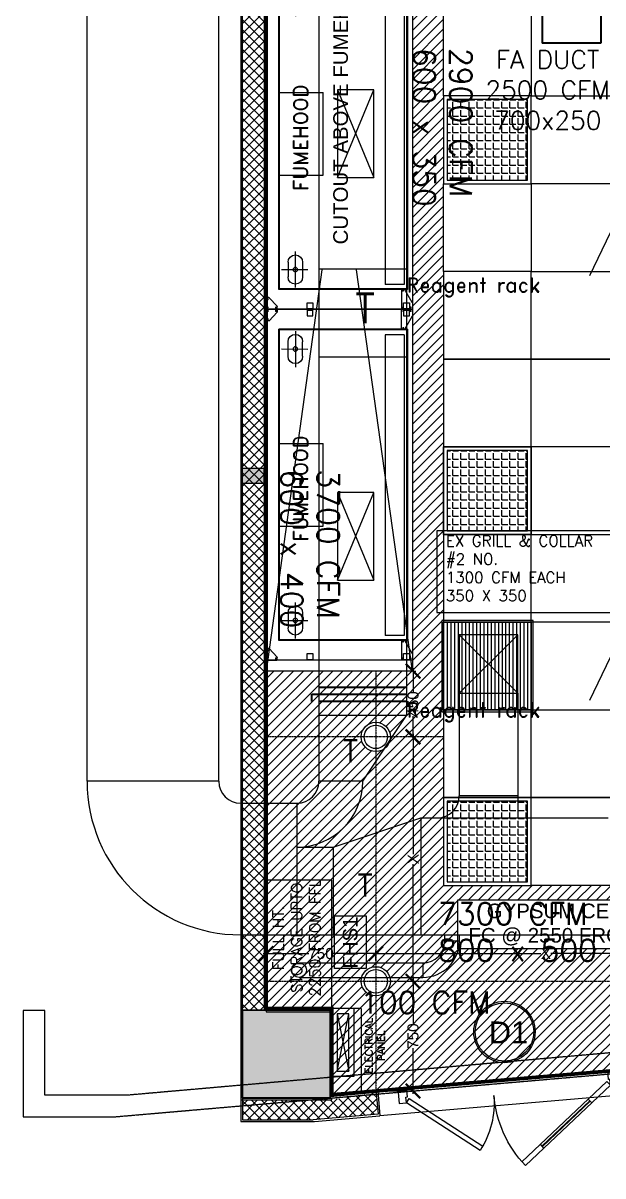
# Model space of a CAD drawing. Header units: millimetres. Extents: x -661525 to 498941, y 282148 to 1359693.
# Drawn here: x -254540 to -250575, y 663318 to 671204 of the extents above; entities that cross this region are included whole.
import ezdxf

# ---------------------------------------------------------------- set-up
doc = ezdxf.new("R2010")
doc.units = ezdxf.units.MM
doc.header["$LTSCALE"] = 2.5
doc.header["$PDMODE"] = 35
doc.header["$PDSIZE"] = 15
doc.linetypes.add('CENTER', pattern=[2, 1.25, -0.25, 0.25, -0.25])
doc.linetypes.add('DASHED', pattern=[0.75, 0.5, -0.25])
doc.layers.get('0').update_dxf_attribs({"linetype": 'CONTINUOUS'})
doc.layers.get('DEFPOINTS').update_dxf_attribs({"linetype": 'CONTINUOUS'})
for name, color, linetype in [('A-ANNO-GRID', 5, 'CENTER'), ('A-ANNO-TEXT', 7, 'CONTINUOUS'), ('A-COLS', 7, 'CONTINUOUS'), ('A-COLS-PATT', 252, 'CONTINUOUS'), ('A-WALL-2', 8, 'CONTINUOUS'), ('A-WALL-PATT-150', 8, 'CONTINUOUS'), ('A-WALL-PLAS', 8, 'CONTINUOUS'), ('CEILING', 11, 'CONTINUOUS'), ('DOOR TYPE', 7, 'CONTINUOUS'), ('E-Panel', 5, 'CONTINUOUS'), ('I-FURN', 14, 'CONTINUOUS'), ('v-ex. duct', 30, 'CONTINUOUS'), ('v-grill', 3, 'CONTINUOUS'), ('vemcpl-ahu', 6, 'CONTINUOUS')]:
    doc.layers.add(name, color=color, linetype=linetype)
doc.layers.add('area', color=5, linetype='CONTINUOUS', plot=False)
for name, color, linetype, lineweight in [('DOORS', 10, 'CONTINUOUS', 9), ('lab furniture', 34, 'CONTINUOUS', 18), ('LAB MODULE', 1, 'CONTINUOUS', 25), ('V-ac fa duct', 51, 'CONTINUOUS', 35), ('vac vcd', 5, 'CONTINUOUS', 35)]:
    doc.layers.add(name, color=color, linetype=linetype, lineweight=lineweight)
doc.styles.add('ARIAL', font='arial.ttf')
doc.styles.add('COMPLEX', font='complex.shx', dxfattribs={"width": 0.8})
doc.styles.add('ROMAND', font='ROMAND')
doc.styles.add('ROMANS', font='romans.shx', dxfattribs={"height": 125})
doc.styles.get("Standard").update_dxf_attribs({"font": 'txt.shx', "height": 1})
doc.linetypes.add('ZIGZAG', pattern='A,0.0001,-0.2,[131,ltypeshp.shx,S=0.2,R=0,X=-0.2,Y=0],-0.4,[131,ltypeshp.shx,S=0.2,R=180,X=0.2,Y=0],-0.2', length=0.8001)
doc.dimstyles.new('TICK100', dxfattribs={"dimtxt": 250, "dimasz": 200, "dimexe": 150, "dimexo": 10, "dimgap": 50, "dimtad": 0, "dimdec": 0, "dimrnd": 5, "dimzin": 1, "dimdsep": 46, "dimtxsty": 'COMPLEX', "dimblk1": 'ARCHTICK', "dimblk2": 'ARCHTICK', "dimsah": 1, "dimcen": 0.09375, "dimdle": 150, "dimclrd": 11, "dimclre": 11, "dimclrt": 7, "dimadec": 0, "dimazin": 0, "dimtfac": 1, "dimtdec": 0, "dimtofl": 0, "dimtmove": 0, "dimatfit": 3, "dimldrblk": 'OPEN90', "dimfxl": 1, "dimtolj": 1, "dimtzin": 1, "dimarcsym": 0})

# ---------------------------------------------------------------- blocks, each defined once
blk = doc.blocks.new('key')
h = blk.add_hatch(color=252)
h.dxf.hatch_style = 1
h.paths.add_polyline_path([(3380141, 673972.5), (3379541, 673972.5), (3379541, 673372.5), (3380141, 673372.5)])
at = {"color": 252}
blk.add_lwpolyline([(3378041, 673243.5), (3378653.4, 673243.5), (3389540.9, 674187.4), (3396075.2, 674753.9), (3397541, 675073.6), (3397541, 676240.7), (3397391, 676240.7), (3397391, 675194.4), (3396052.6, 674902.5), (3388141, 674216.6), (3378767.9, 673393.5), (3378191, 673393.5), (3378191, 673972.5), (3378041, 673972.5), (3378041, 673243.5)], dxfattribs=at)
blk.add_lwpolyline([(3380141, 673972.5), (3379541, 673972.5), (3379541, 673372.5), (3380141, 673372.5)], close=True, dxfattribs=at)
blk = doc.blocks.new('LIGHTS')
at = {"layer": 'CEILING', "transparency": 33554687}
h = blk.add_hatch(dxfattribs=at)
h.set_pattern_fill('ANGLE', color=40, scale=8)
h.set_pattern_definition([(0, (-357159.19, 594292.36), (0, 55.88), [40.64, -15.24]), (90, (-357159.19, 594292.36), (-55.88, 3e-15), [40.64, -15.24])])
h.paths.add_polyline_path([(-357709.2, 594292.4), (-357159.2, 594292.4), (-357159.2, 594842.4), (-357709.2, 594842.4)])
at = {"layer": 'CEILING', "color": 40}
for points in [[(-357734.2, 594267.4), (-357134.2, 594267.4), (-357134.2, 594867.4), (-357734.2, 594867.4)], [(-357709.2, 594292.4), (-357159.2, 594292.4), (-357159.2, 594842.4), (-357709.2, 594842.4)]]:
    blk.add_lwpolyline(points, close=True, dxfattribs=at)
blk = doc.blocks.new('_ARCHTICK')
at = {"color": 0, "linetype": 'ByBlock', "const_width": 0.15}
blk.add_lwpolyline([(-0.5, -0.5), (0.5, 0.5)], dxfattribs=at)
blk = doc.blocks.new('*D469')
at = {"layer": 'CEILING', "color": 8, "lineweight": -2}
for p, q in [((-251873.1, 666341.3), (-251873.1, 665519.6)), ((-251873.1, 666321.3), (-251853.1, 666321.3)), ((-251873.1, 664629.2), (-251873.1, 665450.9)), ((-251959.7, 664649.2), (-251853.1, 664649.2))]:
    blk.add_line(p, q, dxfattribs=at)
at = {"layer": 'DEFPOINTS', "color": 0}
for p in [(-251873.1, 666321.3), (-251873.1, 666321.3), (-251959.7, 664649.2)]:
    blk.add_point(p, dxfattribs=at)
at = {"layer": 'CEILING', "color": 8, "lineweight": -2, "xscale": 100, "yscale": 100, "zscale": 100}
for p, rotation in [((-251873.1, 666321.3), 90), ((-251873.1, 664649.2), 270)]:
    blk.add_blockref('_ARCHTICK', p, dxfattribs=dict(at, rotation=rotation))
at = {"layer": 'CEILING', "color": 1, "insert": (-251873.1, 665485.2), "char_height": 75, "attachment_point": 5, "rotation": 90, "style": 'ARIAL'}
blk.add_mtext('\\A1;X', dxfattribs=at)
blk = doc.blocks.new('*D499')
at = {"layer": 'CEILING', "color": 8, "lineweight": -2}
for p, q in [((-251959.7, 664649.2), (-251853.1, 664649.2)), ((-251873.1, 664669.2), (-251873.1, 664356.5)), ((-251873.1, 663879.2), (-251873.1, 664191.9)), ((-252127.7, 663899.2), (-251853.1, 663899.2))]:
    blk.add_line(p, q, dxfattribs=at)
at = {"layer": 'DEFPOINTS', "color": 0}
for p in [(-251959.7, 664649.2), (-251873.1, 664649.2), (-252127.7, 663899.2)]:
    blk.add_point(p, dxfattribs=at)
at = {"layer": 'CEILING', "color": 8, "lineweight": -2, "xscale": 100, "yscale": 100, "zscale": 100}
for p, rotation in [((-251873.1, 664649.2), 90), ((-251873.1, 663899.2), 270)]:
    blk.add_blockref('_ARCHTICK', p, dxfattribs=dict(at, rotation=rotation))
at = {"layer": 'CEILING', "color": 1, "insert": (-251873.1, 664274.2), "char_height": 75, "attachment_point": 5, "rotation": 90, "style": 'ARIAL'}
blk.add_mtext('\\A1;750', dxfattribs=at)
blk = doc.blocks.new('*D500')
at = {"layer": 'CEILING', "color": 8, "lineweight": -2}
for p, q in [((-251877.7, 666771.3), (-251853.1, 666771.3)), ((-251873.1, 666791.3), (-251873.1, 666630.4)), ((-251873.1, 666301.3), (-251873.1, 666462.2)), ((-251873.1, 666321.3), (-251893.1, 666321.3))]:
    blk.add_line(p, q, dxfattribs=at)
at = {"layer": 'DEFPOINTS', "color": 0}
for p in [(-251877.7, 666771.3), (-251873.1, 666771.3), (-251873.1, 666321.3)]:
    blk.add_point(p, dxfattribs=at)
at = {"layer": 'CEILING', "color": 8, "lineweight": -2, "xscale": 100, "yscale": 100, "zscale": 100}
for p, rotation in [((-251873.1, 666771.3), 90), ((-251873.1, 666321.3), 270)]:
    blk.add_blockref('_ARCHTICK', p, dxfattribs=dict(at, rotation=rotation))
at = {"layer": 'CEILING', "color": 1, "insert": (-251873.1, 666546.3), "char_height": 75, "attachment_point": 5, "rotation": 90, "style": 'ARIAL'}
blk.add_mtext('\\A1;450', dxfattribs=at)
blk = doc.blocks.new('*D501')
at = {"layer": 'CEILING', "color": 8, "lineweight": -2}
for p, q in [((-252877.7, 664791.7), (-252877.7, 664859.1)), ((-252127.7, 664791.7), (-252127.7, 664859.1)), ((-252897.7, 664839.1), (-252585, 664839.1)), ((-252107.7, 664839.1), (-252420.4, 664839.1))]:
    blk.add_line(p, q, dxfattribs=at)
at = {"layer": 'DEFPOINTS', "color": 0}
for p in [(-252877.7, 664791.7), (-252127.7, 664839.1), (-252127.7, 664791.7)]:
    blk.add_point(p, dxfattribs=at)
at = {"layer": 'CEILING', "color": 8, "lineweight": -2, "xscale": 100, "yscale": 100, "zscale": 100, "rotation": 180}
blk.add_blockref('_ARCHTICK', (-252877.7, 664839.1), dxfattribs=at)
at = {"layer": 'CEILING', "color": 8, "lineweight": -2, "xscale": 100, "yscale": 100, "zscale": 100}
blk.add_blockref('_ARCHTICK', (-252127.7, 664839.1), dxfattribs=at)
at = {"layer": 'CEILING', "color": 1, "insert": (-252502.7, 664839.1), "char_height": 75, "attachment_point": 5, "style": 'ARIAL'}
blk.add_mtext('\\A1;750', dxfattribs=at)
blk = doc.blocks.new('*D502')
at = {"layer": 'CEILING', "color": 8, "lineweight": -2}
for p, q in [((-252127.7, 664791.7), (-252127.7, 664859.1)), ((-249801.7, 664839.1), (-249801.7, 664859.1)), ((-252147.7, 664839.1), (-250999.1, 664839.1)), ((-249781.7, 664839.1), (-250930.4, 664839.1))]:
    blk.add_line(p, q, dxfattribs=at)
at = {"layer": 'DEFPOINTS', "color": 0}
for p in [(-252127.7, 664791.7), (-249801.7, 664839.1), (-249801.7, 664839.1)]:
    blk.add_point(p, dxfattribs=at)
at = {"layer": 'CEILING', "color": 8, "lineweight": -2, "xscale": 100, "yscale": 100, "zscale": 100, "rotation": 180}
blk.add_blockref('_ARCHTICK', (-252127.7, 664839.1), dxfattribs=at)
at = {"layer": 'CEILING', "color": 8, "lineweight": -2, "xscale": 100, "yscale": 100, "zscale": 100}
blk.add_blockref('_ARCHTICK', (-249801.7, 664839.1), dxfattribs=at)
at = {"layer": 'CEILING', "color": 1, "insert": (-250964.7, 664839.1), "char_height": 75, "attachment_point": 5, "style": 'ARIAL'}
blk.add_mtext('\\A1;X', dxfattribs=at)
blk = doc.blocks.new('1800')
at = {"layer": 'lab furniture', "color": 8, "ltscale": 20}
for p, q in [((38363624.5, 110655.2), (38363584.5, 110655.2)), ((38363624.5, 110655.2), (38363584.5, 110655.2)), ((38363584.5, 110615.2), (38363584.5, 110655.2)), ((38363624.5, 110615.2), (38363624.5, 110655.2)), ((38365934.5, 110655.2), (38365974.5, 110655.2)), ((38365934.5, 110615.2), (38365934.5, 110655.2)), ((38365974.5, 110615.2), (38365974.5, 110655.2)), ((38363584.5, 110615.2), (38363624.5, 110615.2)), ((38365974.5, 110615.2), (38365934.5, 110615.2)), ((38363624.5, 109995.2), (38363584.5, 109995.2)), ((38363584.5, 109955.2), (38363584.5, 109995.2)), ((38363584.5, 109955.2), (38363624.5, 109955.2)), ((38363624.5, 109955.2), (38363624.5, 109995.2)), ((38365934.5, 109995.2), (38365974.5, 109995.2)), ((38365934.5, 109955.2), (38365934.5, 109995.2)), ((38365974.5, 109955.2), (38365934.5, 109955.2)), ((38365974.5, 109955.2), (38365974.5, 109995.2))]:
    blk.add_line(p, q, dxfattribs=at)
at = {"layer": 'lab furniture', "color": 8}
for p, q in [((38363586.4, 110663.2), (38363596.5, 110663.2)), ((38363591.5, 110668.3), (38363591.5, 110658.1)), ((38365972.5, 110663.2), (38365962.4, 110663.2)), ((38365967.5, 110668.3), (38365967.5, 110658.1)), ((38363586.4, 110612.2), (38363596.5, 110612.2)), ((38363591.5, 110617.3), (38363591.5, 110607.1)), ((38363702.4, 110612.2), (38363712.5, 110612.2)), ((38363707.5, 110617.3), (38363707.5, 110607.1)), ((38365972.5, 110612.2), (38365962.4, 110612.2)), ((38365967.5, 110617.3), (38365967.5, 110607.1)), ((38363579.5, 110125.2), (38363579.5, 109675.2)), ((38364497, 109765.3), (38364497, 110065.2)), ((38364497, 110065.2), (38365062, 110065.2)), ((38365062, 109765.3), (38365062, 110065.2)), ((38363579.5, 109677.5), (38363579.5, 109748.2)), ((38363586.1, 109742.3), (38363596.2, 109742.3)), ((38363591.1, 109747.4), (38363591.1, 109737.2)), ((38365062, 109765.3), (38364497, 109765.3)), ((38365972.9, 109742.3), (38365962.7, 109742.3)), ((38365967.9, 109747.4), (38365967.9, 109737.2)), ((38365979.5, 109677.5), (38365979.5, 109748.2)), ((38365979.5, 109677.5), (38365979.5, 109748.2)), ((38363657.2, 109675.2), (38363581.7, 109675.2)), ((38363586.1, 109686.8), (38363596.2, 109686.8)), ((38363591.1, 109691.9), (38363591.1, 109681.7)), ((38363642.9, 109686.8), (38363653, 109686.8)), ((38363647.9, 109691.9), (38363647.9, 109681.7)), ((38365901.7, 109675.2), (38365977.2, 109675.2)), ((38365916.1, 109686.8), (38365905.9, 109686.8)), ((38365911, 109691.9), (38365911, 109681.7)), ((38365972.9, 109686.8), (38365962.7, 109686.8)), ((38365967.9, 109691.9), (38365967.9, 109681.7))]:
    blk.add_line(p, q, dxfattribs=at)
at = {"layer": 'lab furniture', "color": 8, "ltscale": 40}
for p, q in [((38363625.4, 110674.7), (38363717.5, 110621.4)), ((38363715.5, 110600.2), (38363583.5, 110600.2)), ((38363719.5, 110617.9), (38363719.5, 110604.2)), ((38363581.7, 109750.4), (38363598.5, 109750.4)), ((38363599.9, 109749.9), (38363658.8, 109695.9)), ((38365959, 109749.9), (38365900.1, 109695.9)), ((38365977.2, 109750.4), (38365960.5, 109750.4)), ((38363659.5, 109694.3), (38363659.5, 109677.5)), ((38365899.5, 109694.3), (38365899.5, 109677.5))]:
    blk.add_line(p, q, dxfattribs=at)
at = {"layer": 'lab furniture', "color": 8, "ltscale": 300}
for p, q in [((38365933.5, 110674.7), (38365841.5, 110621.4)), ((38365844.5, 110641.2), (38363714.5, 110641.2)), ((38363714.5, 110641.2), (38363714.5, 109761.2)), ((38365839.5, 110636.2), (38363719.5, 110636.2)), ((38363719.5, 110636.2), (38363719.5, 109766.2)), ((38365803.9, 110618.7), (38363748.9, 110618.7)), ((38365803.9, 110618.7), (38365803.9, 110488.7)), ((38365839.5, 110636.2), (38365839.5, 109766.2)), ((38365839.5, 110617.9), (38365839.5, 110604.2)), ((38365843.5, 110600.2), (38365975.5, 110600.2)), ((38365844.5, 110641.2), (38365844.5, 109761.2)), ((38365856.5, 110612.2), (38365846.4, 110612.2)), ((38365851.5, 110617.3), (38365851.5, 110607.1)), ((38365803.9, 110488.7), (38363748.9, 110488.7)), ((38363714.5, 109761.2), (38365844.5, 109761.2)), ((38363719.5, 109766.2), (38365839.5, 109766.2))]:
    blk.add_line(p, q, dxfattribs=at)
at = {"layer": 'lab furniture', "color": 8, "ltscale": 85}
for p, q in [((38363748.9, 110618.7), (38363748.9, 110488.7)), ((38363901.2, 109925.2), (38363801.2, 109925.2)), ((38365657.8, 109925.2), (38365757.8, 109925.2)), ((38363901.2, 109825.2), (38363801.2, 109825.2)), ((38365657.8, 109825.2), (38365757.8, 109825.2))]:
    blk.add_line(p, q, dxfattribs=at)
at = {"layer": 'lab furniture', "color": 8, "ltscale": 30}
for p, q in [((38363850.9, 109781.2), (38363851.2, 109959.7)), ((38365708, 109781.2), (38365707.8, 109959.7)), ((38363727.9, 109875.2), (38363974.4, 109875.2)), ((38365831, 109875.2), (38365584.5, 109875.2))]:
    blk.add_line(p, q, dxfattribs=at)
at = {"layer": 'lab furniture', "color": 8}
blk.add_lwpolyline([(38363579.5, 110675.2), (38363579.5, 109675.2), (38365979.5, 109675.2), (38365979.5, 110675.2)], close=True, dxfattribs=at)
at = {"layer": 'lab furniture', "color": 8, "ltscale": 40}
for centre in [(38363591.5, 110663.2), (38365967.5, 110663.2), (38363591.5, 110612.2), (38363707.5, 110612.2), (38365967.5, 110612.2), (38363591.1, 109742.3), (38365967.8, 109742.3), (38363591.1, 109686.8), (38363647.9, 109686.8), (38365911, 109686.8), (38365967.8, 109686.8)]:
    blk.add_circle(centre, 2.5, dxfattribs=at)
at = {"layer": 'lab furniture', "color": 8, "ltscale": 300}
blk.add_circle((38365851.5, 110612.2), 2.5, dxfattribs=at)
at = {"layer": 'lab furniture', "color": 8, "ltscale": 85}
for centre in [(38363851.2, 109875.2), (38365707.8, 109875.2)]:
    blk.add_circle(centre, 15, dxfattribs=at)
at = {"layer": 'lab furniture', "color": 8, "ltscale": 40}
for centre, radius, start, end in [((38363623.4, 110671.2), 4, 59.93142, 90), ((38363715.5, 110604.2), 4, 270, 0), ((38363715.5, 110617.9), 4, 0, 59.93142), ((38365975.5, 110604.2), 4, 270, 0), ((38363581.7, 109748.2), 2.27, 90, 180), ((38363598.5, 109748.2), 2.27, 47.50289, 90), ((38365960.5, 109748.2), 2.27, 90, 132.49711), ((38365977.2, 109748.2), 2.27, 0, 90), ((38365981.7, 109748.2), 2.27, 90, 180), ((38363657.2, 109677.5), 2.27, 270, 0), ((38363657.2, 109694.3), 2.27, 0, 47.50289), ((38365901.7, 109694.3), 2.27, 132.49711, 180), ((38365901.7, 109677.5), 2.27, 180, 270)]:
    blk.add_arc(centre, radius, start, end, dxfattribs=at)
at = {"layer": 'lab furniture', "color": 8}
for centre, start, end in [((38365935.5, 110671.2), 90, 120.06858), ((38363583.5, 110604.2), 180, 270)]:
    blk.add_arc(centre, 4, start, end, dxfattribs=at)
at = {"layer": 'lab furniture', "color": 8, "ltscale": 300}
for centre, start, end in [((38365843.5, 110617.9), 120.06858, 180), ((38365843.5, 110604.2), 180, 270)]:
    blk.add_arc(centre, 4, start, end, dxfattribs=at)
at = {"layer": 'lab furniture', "color": 8, "ltscale": 85}
for centre, start, end in [((38363801.2, 109875.2), 90, 270), ((38363901.2, 109875.2), 270, 90), ((38365657.8, 109875.2), 90, 270), ((38365757.8, 109875.2), 270, 90)]:
    blk.add_arc(centre, 50, start, end, dxfattribs=at)
blk = doc.blocks.new('900d')
at = {"layer": 'DOORS', "color": 8, "linetype": 'ByBlock'}
blk.add_line((-899.1, 0), (600.9, 0), dxfattribs=at)
at = {"layer": 'DOORS', "color": 84}
for p, q in [((-849.1, -100), (-827.4, -72.6)), ((-827.4, -72.6), (-201.4, -569.6)), ((529.4, -72.4), (56.4, -440.2)), ((550.9, -100), (529.4, -72.4)), ((-222.6, -597.5), (-849.1, -100)), ((77.2, -468.3), (550.9, -100)), ((-712.4, -208.6), (-690.6, -181.2)), ((-360, -488.4), (-338.2, -461))]:
    blk.add_line(p, q, dxfattribs=at)
at = {"layer": 'DOORS', "color": 4}
for p, q in [((-350.3, -476.3), (-702.7, -196.4)), ((-347.8, -473.1), (-700.3, -193.3))]:
    blk.add_line(p, q, dxfattribs=at)
at = {"layer": 'DOORS', "color": 84}
for points in [[(-839.1, 0), (-899.1, 0), (-899.1, -100), (-849.1, -100), (-849.1, -60), (-839.1, -60)], [(540.9, 0), (600.9, 0), (600.9, -100), (550.9, -100), (550.9, -60), (540.9, -60)]]:
    blk.add_lwpolyline(points, close=True, dxfattribs=at)
for centre, radius, start, end in [((-849.1, -100), 800, 321.54991, 0), ((550.9, -100), 600, 180, 217.87066)]:
    blk.add_arc(centre, radius, start, end, dxfattribs=at)

msp = doc.modelspace()

# ---------------------------------------------------------------- hatches: boundary and pattern name
at = {"layer": 'A-COLS-PATT'}
h = msp.add_hatch(color=256, dxfattribs=at)
h.dxf.hatch_style = 1
h.paths.add_polyline_path([(-253041, 668057.9), (-252891, 668057.9), (-252891, 668157.9), (-253041, 668157.9)])
h = msp.add_hatch(color=256, dxfattribs=at)
h.dxf.hatch_style = 1
h.paths.add_polyline_path([(-252439.7, 664450.1), (-253039.7, 664450.1), (-253039.7, 663850.1), (-252439.7, 663850.1)])
at = {"layer": 'A-WALL-PATT-150'}
h = msp.add_hatch(dxfattribs=at)
h.set_pattern_fill('ANSI37', color=254, scale=15, angle=360, style=0)
h.set_pattern_definition([(45, (95585.91, -106094.97), (-33.6759605, 33.6759605), []), (135, (95585.91, -106094.97), (-33.6759605, -33.6759605), [])])
h.paths.add_polyline_path([(-253039.7, 664450.1), (-252889.7, 664450.1), (-252889.7, 675571.2), (-253039.7, 675571.2)])
h = msp.add_hatch(dxfattribs=at)
h.set_pattern_fill('ANSI37', color=254, scale=15, angle=360, style=0)
h.set_pattern_definition([(45, (95723.365, -106083.146), (-33.6759605, 33.6759605), []), (135, (95723.365, -106083.146), (-33.6759605, -33.6759605), [])])
h.paths.add_polyline_path([(-248912.7, 664164.1), (-250333.8, 664042.4), (-250321, 663893), (-248899.9, 664014.6)])
h.paths.add_polyline_path([(-247720.4, 664114.9), (-247731.9, 664264.5), (-248290.3, 664217.3), (-248290.3, 664217.3), (-248277.5, 664067.9)])
h.paths.add_polyline_path([(-248288.4, 664195.7), (-248543, 664195.7), (-248912.7, 664164), (-248899.9, 664014.6), (-248277.5, 664067.9)])
h.paths.add_polyline_path([(-252427.7, 663838.1), (-252914.3, 663838.1), (-253039.7, 663838.1), (-253039.7, 663701.1), (-252546.3, 663702), (-252112.4, 663739.4), (-252125.3, 663888.8)])
at = {"layer": 'CEILING', "transparency": 33554607}
h = msp.add_hatch(dxfattribs=at)
h.set_pattern_fill('ANSI31', color=254, scale=15)
h.set_pattern_definition([(45, (-248964.734, 666321.267), (-33.67596, 33.67596), [])])
h.paths.add_polyline_path([(-249051.7, 664695.7), (-249587.6, 664649.2), (-249051.7, 664649.2)], flags=17)
h.paths.add_polyline_path([(-249898, 664622.3, -0.068239), (-249901.7, 664649.2), (-252027.7, 664649.2, -0.414214), (-252127.7, 664549.2), (-252127.7, 664429)])
h.paths.add_polyline_path([(-249801.7, 665305.7), (-249864.7, 665305.7), (-250464.7, 665305.7), (-251064.7, 665305.7), (-251664.7, 665305.7), (-251664.7, 665905.7), (-251664.7, 666321.3), (-252027.7, 666321.3, -0.414214), (-252127.7, 666221.3), (-252127.7, 664749.2, -0.414214), (-252027.7, 664649.2), (-249901.7, 664649.2, -0.414214), (-249801.7, 664749.2)])
h.paths.add_polyline_path([(-251565.8, 664870.3), (-251565.8, 665206.8), (-250001.5, 665206.8), (-250001.5, 664870.3)], flags=16)
h.paths.add_polyline_path([(-252514.7, 666321.3), (-252877.7, 666321.3), (-252877.7, 664649.2), (-252514.7, 664649.2)])
h.paths.add_polyline_path([(-252514.7, 666771.3), (-252877.7, 666771.3), (-252877.7, 666321.3), (-252514.7, 666321.3)])
h.paths.add_polyline_path([(-252127.7, 666771.3), (-252514.7, 666771.3), (-252514.7, 666321.3), (-252227.7, 666321.3, -0.414214), (-252127.7, 666421.3)], flags=17)
h.paths.add_polyline_path([(-249051.7, 664244), (-249801.7, 664179), (-249801.7, 664103.6), (-249051.7, 664162.1), (-249051.7, 664183.8)])
h.paths.add_polyline_path([(-249051.7, 664649.2), (-249587.6, 664649.2), (-249702.2, 664639.3, -0.385338), (-249801.7, 664549.2), (-249801.7, 664179), (-249051.7, 664244)])
h.paths.add_polyline_path([(-248964.7, 665305.7), (-249264.7, 665305.7), (-249801.7, 665305.7), (-249801.7, 664749.2, -0.414214), (-249701.7, 664649.2), (-249587.6, 664649.2), (-249051.7, 664695.7), (-249051.7, 664809.9), (-248964.7, 664809.9)])
h.paths.add_polyline_path([(-248514.7, 665305.7), (-248664.7, 665305.7), (-248964.7, 665305.7), (-248964.7, 664809.9), (-248514.7, 664809.9)])
h.paths.add_polyline_path([(-249801.7, 664549.2, -0.336464), (-249898, 664622.3), (-252127.7, 664429), (-252127.7, 663977.3), (-249801.7, 664179)])
h.paths.add_polyline_path([(-250335.5, 664062), (-250335.5, 664061.9), (-249801.7, 664103.6), (-249801.7, 664179), (-252127.7, 663977.3), (-252127.7, 663899.2), (-252114.2, 663900.4)])
h.paths.add_polyline_path([(-252127.7, 664429), (-252427.7, 664403), (-252427.7, 663951.3), (-252127.7, 663977.3)])
h.paths.add_polyline_path([(-252127.7, 663977.3), (-252427.7, 663951.3), (-252427.7, 663873), (-252127.7, 663899.2)])
h.paths.add_polyline_path([(-252227.7, 664649.2), (-252514.7, 664649.2), (-252514.7, 664462.1), (-252427.7, 664462.1), (-252427.7, 664403), (-252127.7, 664429), (-252127.7, 664549.2, -0.414214)])
h.paths.add_polyline_path([(-252127.7, 666221.3, -0.414214), (-252227.7, 666321.3), (-252514.7, 666321.3), (-252514.7, 664649.2), (-252227.7, 664649.2, -0.414214), (-252127.7, 664749.2)])
h.paths.add_polyline_path([(-252514.7, 664649.2), (-252877.7, 664649.2), (-252877.7, 664462.1), (-252514.7, 664462.1)])
h.paths.add_polyline_path([(-245051.7, 665042.4), (-245395, 665012.7), (-245445.7, 664970.2, -0.176218), (-245428.2, 664921.9, -1), (-245578.4, 664921.9, -0.221805), (-245551.5, 664979.5), (-245566.9, 664997.8), (-247686.4, 664791.7, -0.439775), (-247577.7, 664692, -1), (-247777.7, 664692, -0.389106), (-247686.4, 664791.7), (-248427.7, 664749.4), (-248427.7, 664298.1), (-245051.7, 664590.8)])
h.paths.add_polyline_path([(-247677.7, 664363.1), (-248427.7, 664298.1), (-248427.7, 664216), (-247723.7, 664277.9), (-247677.7, 664281.9)])
h.paths.add_polyline_path([(-245942.9, 664432.2), (-245942.8, 664431), (-245051.7, 664507.4), (-245051.7, 664590.8), (-247677.7, 664363.1), (-247677.7, 664281.9)])
h.paths.add_polyline_path([(-247677.7, 665305.7), (-248064.7, 665305.7), (-248514.7, 665305.7), (-248514.7, 664809.9), (-248427.7, 664809.9), (-248427.7, 664749.8), (-247677.7, 664814.8)])
h.paths.add_polyline_path([(-245051.7, 666846.3), (-246051.7, 666846.3), (-246051.7, 674046.3), (-245658.2, 674046.3), (-245658.2, 674934.2, -0.414214), (-245758.2, 675034.2), (-246264.7, 675034.2), (-246264.7, 674905.7), (-246264.7, 674305.7), (-246264.7, 673705.7), (-246264.7, 673105.7), (-246264.7, 672505.7), (-246264.7, 671905.7), (-246264.7, 671305.7), (-246264.7, 670705.7), (-246264.7, 670105.7), (-246264.7, 669505.7), (-246264.7, 668905.7), (-246264.7, 668305.7), (-246264.7, 667705.7), (-246264.7, 667105.7), (-246264.7, 666505.7), (-246264.7, 665905.7), (-246264.7, 665305.7), (-246864.7, 665305.7), (-247464.7, 665305.7), (-247677.7, 665305.7), (-247677.7, 664814.8), (-245051.7, 665042.4)])
h.paths.add_polyline_path([(-245251.7, 665846.9, -1), (-245401.7, 665846.9, -1)], flags=16)
h.paths.add_polyline_path([(-245658.2, 676022.2), (-248427.7, 676022.2), (-248427.7, 675921.2), (-245658.2, 675921.2)])
h.paths.add_polyline_path([(-245090.7, 676022.2), (-245658.2, 676022.2), (-245658.2, 675921.2), (-245039.7, 675921.2), (-245039.7, 676022.2), (-245064.7, 676022.2)])
h.paths.add_polyline_path([(-245051.7, 675771.2), (-245048.7, 675921.2), (-245658.2, 675921.2), (-245658.2, 675134.2, -0.414214), (-245558.2, 675034.2), (-245051.7, 675034.2)])
h.paths.add_polyline_path([(-245051.7, 675034.2), (-245558.2, 675034.2, -0.414214), (-245658.2, 674934.2), (-245658.2, 674046.3), (-245051.7, 674046.3)])
h.paths.add_polyline_path([(-252514.7, 675560.2), (-252877.7, 675560.2), (-252877.7, 673971.3), (-252514.7, 673971.3)])
h.paths.add_polyline_path([(-248514.7, 675760.2), (-248964.7, 675760.2), (-248964.7, 675505.7), (-248664.7, 675505.7), (-248514.7, 675505.7)])
h.paths.add_polyline_path([(-245658.2, 675921.2), (-248427.7, 675921.2), (-248427.7, 675760.2), (-248514.7, 675760.2), (-248514.7, 675505.7), (-248064.7, 675505.7), (-247464.7, 675505.7), (-246864.7, 675505.7), (-246264.7, 675505.7), (-246264.7, 675034.2), (-245758.2, 675034.2, -0.414214), (-245658.2, 675134.2)])
h.paths.add_polyline_path([(-251664.7, 674905.7), (-251664.7, 675505.7), (-251064.7, 675505.7), (-250464.7, 675505.7), (-249864.7, 675505.7), (-249264.7, 675505.7), (-248964.7, 675505.7), (-248964.7, 675760.2), (-249051.7, 675760.2), (-249051.7, 675921.2), (-251827.7, 675921.2), (-251827.7, 675910.2), (-252427.7, 675910.2), (-252427.7, 675560.2), (-252514.7, 675560.2), (-252514.7, 673971.3), (-251877.7, 673971.3), (-251877.7, 666771.3), (-252127.7, 666771.3), (-252127.7, 666421.3, -0.414214), (-252027.7, 666321.3), (-251664.7, 666321.3), (-251664.7, 666505.7), (-251664.7, 667105.7), (-251664.7, 667705.7), (-251664.7, 668305.7), (-251664.7, 668905.7), (-251664.7, 669505.7), (-251664.7, 670105.7), (-251664.7, 670705.7), (-251664.7, 671305.7), (-251664.7, 671905.7), (-251664.7, 672505.7), (-251664.7, 673105.7), (-251664.7, 673705.7), (-251664.7, 674305.7)])
h.paths.add_polyline_path([(-251369.1, 675550.9), (-251369.1, 675887.4), (-249804.9, 675887.4), (-249804.9, 675550.9)], flags=16)
h.paths.add_polyline_path([(-248373.1, 675527.3), (-248373.1, 675739.6), (-248527.6, 675739.6), (-248527.6, 675527.3)], flags=9)
h.paths.add_polyline_path([(-245766.8, 674472.7), (-245548.8, 674472.7), (-245548.8, 674627.3), (-245766.8, 674627.3)], flags=24)
h.paths.add_polyline_path([(-248372.5, 665004.2), (-248372.5, 665111.6), (-248527, 665111.6), (-248527, 665004.2)], flags=9)
h.paths.add_polyline_path([(-248158.9, 664761.2), (-247946.6, 664761.2), (-247946.6, 664915.8), (-248158.9, 664915.8)], flags=24)
h.paths.add_polyline_path([(-252608.9, 664761.2), (-252396.6, 664761.2), (-252396.6, 664915.8), (-252608.9, 664915.8)], flags=25)
h.paths.add_polyline_path([(-251794.7, 665431.7), (-251794.7, 665539), (-251949.2, 665539), (-251949.2, 665431.7)], flags=24)
h.paths.add_polyline_path([(-251018.3, 664760.6), (-250910.9, 664760.6), (-250910.9, 664915.2), (-251018.3, 664915.2)], flags=24)
h.paths.add_polyline_path([(-251522.5, 664854.9), (-250018.8, 664854.9), (-250018.8, 665260.5), (-251522.5, 665260.5)], flags=24)
h.paths.add_polyline_path([(-252608.9, 664761.2), (-252396.6, 664761.2), (-252396.6, 664915.8), (-252608.9, 664915.8)], flags=24)

# ---------------------------------------------------------------- linework, layer by layer
at = {"layer": 'A-ANNO-TEXT', "color": 0, "ltscale": 0.5}
for p, q in [((-250664.8, 669478.6), (-250522.7, 669772.4)), ((-250664.8, 666571.9), (-250522.7, 666865.7))]:
    msp.add_line(p, q, dxfattribs=at)
at = {"layer": 'A-COLS'}
for points in [[(-253041, 668057.9), (-252891, 668057.9), (-252891, 668157.9), (-253041, 668157.9)], [(-252439.7, 664450.1), (-253039.7, 664450.1), (-253039.7, 663850.1), (-252439.7, 663850.1)]]:
    msp.add_lwpolyline(points, close=True, dxfattribs=at)
at = {"layer": 'A-WALL-2'}
for p, q in [((-253039.7, 664450.1), (-253039.7, 675571.2)), ((-252889.7, 664450.1), (-252889.7, 675571.2)), ((-252439.7, 663851.1), (-253039.7, 663851.1)), ((-253039.7, 663851.1), (-253039.7, 663701.1)), ((-252125.2, 663888), (-252440.5, 663859.9)), ((-252125.2, 663888), (-252112.4, 663740.2)), ((-253039.7, 663701.1), (-252556.2, 663701.1)), ((-252112.4, 663740.2), (-252556.2, 663701.1))]:
    msp.add_line(p, q, dxfattribs=at)
at = {"layer": 'A-WALL-PLAS'}
for p, q in [((-253051.7, 675560.2), (-253051.7, 664416)), ((-252445.1, 664007.2), (-252439.7, 664007.8)), ((-252444, 663997.3), (-252439.7, 663997.7)), ((-253051.7, 663884.2), (-253051.7, 663689.1)), ((-252114.2, 663900.4), (-252099.5, 663729)), ((-253051.7, 663689.1), (-252546.7, 663689.1)), ((-252546.7, 663689.1), (-252099.5, 663729.2))]:
    msp.add_line(p, q, dxfattribs=at)
for points in [[(-252877.7, 675560.2), (-252877.7, 664462.1), (-252427.7, 664462.1), (-252427.7, 663863.1)], [(-252114.2, 663900.4), (-252428.6, 663872.9), (-252427.7, 664462.1), (-252877.7, 664462.1), (-252877.7, 675560.2)], [(-253051.7, 664416), (-253051.7, 663838.1), (-252427.7, 663838.1), (-252427.7, 663852.3)], [(-252427.7, 663874.4), (-252427.7, 664437.1)]]:
    msp.add_lwpolyline(points, dxfattribs=at)
at = {"layer": 'area', "const_width": 25}
msp.add_lwpolyline([(-252427.7, 664462.1), (-252427.7, 663873), (-249051.7, 664162.1), (-249051.7, 664809.9), (-248427.7, 664809.9), (-248427.7, 664216), (-245051.7, 664507.4), (-245051.7, 676022.2), (-248427.7, 676022.2), (-248427.7, 675760.2), (-249051.7, 675760.2), (-249052.2, 676022.2), (-251827.7, 676022.2), (-251827.7, 675910.2), (-252427.7, 675910.2), (-252427.7, 675560.2), (-252877.7, 675560.2), (-252877.7, 664462.1), (-252427.7, 664462.1)], dxfattribs=at)
at = {"layer": 'CEILING', "color": 8}
for p, q in [((-252496.4, 669516.7), (-252877.7, 666771.3)), ((-251877.7, 666771.3), (-252259, 669516.7))]:
    msp.add_line(p, q, dxfattribs=at)
at = {"layer": 'CEILING', "color": 8, "linetype": 'DASHED'}
for p, q in [((-252127.7, 666771.3), (-252127.7, 663886.7)), ((-251664.7, 666321.3), (-252877.7, 666321.3)), ((-252877.7, 664649.2), (-249051.7, 664649.2))]:
    msp.add_line(p, q, dxfattribs=at)
at = {"layer": 'CEILING'}
for p, q in [((-252114.2, 663900.4), (-250345.4, 664061.1)), ((-250330, 663880.8), (-252099.5, 663729))]:
    msp.add_line(p, q, dxfattribs=at)
for points in [[(-251877.7, 666771.3), (-252877.7, 666771.3), (-252877.7, 673971.3), (-251877.7, 673971.3)], [(-251664.7, 671305.7), (-251064.7, 671305.7), (-251064.7, 670705.7), (-251664.7, 670705.7)], [(-250464.7, 671305.7), (-251064.7, 671305.7), (-251064.7, 670705.7), (-250464.7, 670705.7)], [(-251664.7, 670105.7), (-251064.7, 670105.7), (-251064.7, 670705.7), (-251664.7, 670705.7)], [(-250464.7, 670105.7), (-251064.7, 670105.7), (-251064.7, 670705.7), (-250464.7, 670705.7)], [(-251664.7, 670105.7), (-251064.7, 670105.7), (-251064.7, 669505.7), (-251664.7, 669505.7)], [(-250464.7, 670105.7), (-251064.7, 670105.7), (-251064.7, 669505.7), (-250464.7, 669505.7)], [(-251664.7, 668905.7), (-251064.7, 668905.7), (-251064.7, 669505.7), (-251664.7, 669505.7)], [(-250464.7, 668905.7), (-251064.7, 668905.7), (-251064.7, 669505.7), (-250464.7, 669505.7)], [(-251664.7, 668305.7), (-251064.7, 668305.7), (-251064.7, 668905.7), (-251664.7, 668905.7)], [(-250464.7, 668305.7), (-251064.7, 668305.7), (-251064.7, 668905.7), (-250464.7, 668905.7)], [(-251664.7, 668305.7), (-251064.7, 668305.7), (-251064.7, 667705.7), (-251664.7, 667705.7)], [(-250464.7, 668305.7), (-251064.7, 668305.7), (-251064.7, 667705.7), (-250464.7, 667705.7)], [(-251664.7, 667105.7), (-251064.7, 667105.7), (-251064.7, 667705.7), (-251664.7, 667705.7)], [(-250464.7, 667105.7), (-251064.7, 667105.7), (-251064.7, 667705.7), (-250464.7, 667705.7)], [(-251664.7, 667105.7), (-251064.7, 667105.7), (-251064.7, 666505.7), (-251664.7, 666505.7)], [(-250464.7, 667105.7), (-251064.7, 667105.7), (-251064.7, 666505.7), (-250464.7, 666505.7)], [(-251664.7, 665905.7), (-251064.7, 665905.7), (-251064.7, 666505.7), (-251664.7, 666505.7)], [(-250464.7, 665905.7), (-251064.7, 665905.7), (-251064.7, 666505.7), (-250464.7, 666505.7)], [(-251664.7, 665305.7), (-251064.7, 665305.7), (-251064.7, 665905.7), (-251664.7, 665905.7)], [(-250464.7, 665305.7), (-251064.7, 665305.7), (-251064.7, 665905.7), (-250464.7, 665905.7)]]:
    msp.add_lwpolyline(points, close=True, dxfattribs=at)
at = {"layer": 'CEILING', "color": 1}
msp.add_lwpolyline([(-251565.8, 665206.8), (-250001.5, 665206.8), (-250001.5, 664870.3), (-251565.8, 664870.3)], close=True, dxfattribs=at)
at = {"layer": 'CEILING', "color": 40}
for centre, radius in [((-252127.7, 666321.3), 100), ((-252127.7, 666321.3), 80), ((-252127.7, 664649.2), 100), ((-252127.7, 664649.2), 80)]:
    msp.add_circle(centre, radius, dxfattribs=at)
at = {"layer": 'DOOR TYPE'}
for radius in [210, 200]:
    msp.add_circle((-251248, 664302.5), radius, dxfattribs=at)
at = {"layer": 'E-Panel'}
for points in [[(-252276.7, 664000.1), (-252276.7, 664462.1), (-252426.7, 664462.1), (-252426.7, 664000.1)], [(-252311.1, 664034.5), (-252311.1, 664427.7), (-252392.3, 664427.7), (-252392.3, 664034.5)]]:
    msp.add_lwpolyline(points, close=True, dxfattribs=at)
msp.add_lwpolyline([(-252392.3, 664034.5), (-252311.1, 664427.7), (-252392.3, 664427.7), (-252311.1, 664034.5)], dxfattribs=at)
at = {"layer": 'I-FURN'}
for q in [(-252427.7, 664462.1), (-252227.6, 663890.5)]:
    msp.add_line((-252227.6, 664462.1), q, dxfattribs=at)
msp.add_lwpolyline([(-252877.7, 665340.3), (-252877.7, 664440.3), (-252427.7, 664440.3), (-252427.7, 665340.3)], close=True, dxfattribs=at)
at = {"layer": 'LAB MODULE', "color": 3, "ltscale": 0.5}
msp.add_lwpolyline([(-252409.8, 664737), (-252409.8, 665096.2), (-252193.4, 665096.2), (-252193.4, 664737)], close=True, dxfattribs=at)
at = {"layer": 'V-ac fa duct'}
for p, q in [((-250989.6, 674364.2), (-250989.6, 671067.6)), ((-250589.6, 674364.2), (-250589.6, 671067.6)), ((-250589.6, 671067.6), (-250989.6, 671067.6))]:
    msp.add_line(p, q, dxfattribs=at)
at = {"layer": 'v-ex. duct'}
for p, q in [((-254101.7, 666017.2), (-254101.7, 676306.6)), ((-253201.7, 666017.2), (-253201.7, 676306.6)), ((-252516.9, 671465.5), (-252516.9, 666017.2)), ((-251916.9, 671465.5), (-251916.9, 666467.2)), ((-252390.4, 670147.1), (-252140.5, 670747.2)), ((-252390.4, 670747.2), (-252140.5, 670147.1)), ((-252516.9, 669522.2), (-251916.9, 669522.2)), ((-252516.9, 668922.2), (-251916.9, 668922.2)), ((-252390.4, 667393.1), (-252140.5, 667993.2)), ((-252390.4, 667993.2), (-252140.5, 667393.1)), ((-251556.8, 667020.1), (-251156.8, 666620.1)), ((-251156.8, 667020.1), (-251556.8, 666620.1)), ((-251556.8, 666620.1), (-251556.8, 665917.2)), ((-251156.8, 666620.1), (-251156.8, 665767.2)), ((-251916.9, 666467.2), (-252516.9, 666467.2)), ((-252216.9, 666017.2), (-251916.9, 666467.2)), ((-253201.7, 666017.2), (-254101.7, 666017.2)), ((-252216.9, 666017.2), (-252516.9, 666017.2)), ((-251156.8, 665917.2), (-251556.8, 665917.2)), ((-253051.7, 665867.2), (-252666.9, 665867.2)), ((-253051.7, 665867.2), (-253051.7, 664967.2)), ((-252666.9, 665867.2), (-252666.9, 664967.2)), ((-252420.1, 665567.2), (-251820.1, 665767.2)), ((-251820.1, 665767.2), (-251820.1, 664967.2)), ((-251820.1, 665767.2), (-250538.6, 665767.2)), ((-252666.9, 665567.2), (-252420.1, 665567.2)), ((-252420.1, 665567.2), (-252420.1, 664967.2)), ((-253051.7, 664967.2), (-245964.7, 664967.2)), ((-251656.1, 664925.9), (-251656.1, 664967.2)), ((-251556.1, 664925.9), (-251556.1, 664967.2)), ((-251656.1, 664925.9), (-251556.1, 664925.9)), ((-252652.7, 664775.9), (-251806.1, 664775.9)), ((-251806.1, 664775.9), (-251806.1, 664675.9)), ((-252652.7, 664675.9), (-251806.1, 664675.9))]:
    msp.add_line(p, q, dxfattribs=at)
for points in [[(-252390.4, 670747.2), (-252390.4, 670147.1), (-252140.5, 670147.1), (-252140.5, 670747.2)], [(-252390.4, 667993.2), (-252390.4, 667393.1), (-252140.5, 667393.1), (-252140.5, 667993.2)], [(-251556.8, 666620.1), (-251156.8, 666620.1), (-251156.8, 667020.1), (-251556.8, 667020.1)]]:
    msp.add_lwpolyline(points, close=True, dxfattribs=at)
msp.add_circle((-252652.7, 664725.9), 50, dxfattribs=at)
for centre, radius, start, end in [((-253051.7, 666017.2), 1050, 180, 270), ((-253051.7, 666017.2), 150, 180, 270), ((-252666.9, 666017.2), 150, 270, 0), ((-252666.9, 666017.2), 450, 270, 0), ((-251706.8, 665917.2), 150, 270, 0), ((-251806.1, 664925.9), 150, 270, 0), ((-251806.1, 664925.9), 250, 270, 0)]:
    msp.add_arc(centre, radius, start, end, dxfattribs=at)
at = {"layer": 'v-grill'}
for p, q in [((-251639.7, 667105.7), (-251639.7, 666505.7)), ((-251614.7, 667105.7), (-251614.7, 666505.7)), ((-251589.7, 667105.7), (-251589.7, 666505.7)), ((-251564.7, 667105.7), (-251564.7, 666505.7)), ((-251539.7, 667105.7), (-251539.7, 666505.7)), ((-251514.7, 667105.7), (-251514.7, 666505.7)), ((-251489.7, 667105.7), (-251489.7, 666505.7)), ((-251464.7, 667105.7), (-251464.7, 666505.7)), ((-251439.7, 667105.7), (-251439.7, 666505.7)), ((-251414.7, 667105.7), (-251414.7, 666505.7)), ((-251389.7, 667105.7), (-251389.7, 666505.7)), ((-251364.7, 667105.7), (-251364.7, 666505.7)), ((-251339.7, 667105.7), (-251339.7, 666505.7)), ((-251314.7, 667105.7), (-251314.7, 666505.7)), ((-251289.7, 667105.7), (-251289.7, 666505.7)), ((-251264.7, 667105.7), (-251264.7, 666505.7)), ((-251239.7, 667105.7), (-251239.7, 666505.7)), ((-251214.7, 667105.7), (-251214.7, 666505.7)), ((-251189.7, 667105.7), (-251189.7, 666505.7)), ((-251164.7, 667105.7), (-251164.7, 666505.7)), ((-251139.7, 667105.7), (-251139.7, 666505.7)), ((-251114.7, 667105.7), (-251114.7, 666505.7)), ((-251089.7, 667105.7), (-251089.7, 666505.7))]:
    msp.add_line(p, q, dxfattribs=at)
for points in [[(-251709.4, 667730.8), (-251709.4, 667171.1), (-250438.3, 667171.1), (-250438.3, 667730.8)], [(-251677.2, 666493.2), (-251052.2, 666493.2), (-251052.2, 667118.2), (-251677.2, 667118.2)], [(-251664.7, 666505.7), (-251064.7, 666505.7), (-251064.7, 667105.7), (-251664.7, 667105.7)]]:
    msp.add_lwpolyline(points, close=True, dxfattribs=at)
at = {"layer": 'vac vcd', "ltscale": 25}
for p, q in [((-252564.9, 666563.9), (-252564.9, 666612.5)), ((-252564.9, 666612.5), (-252516.9, 666612.5)), ((-252516.9, 666660.5), (-251916.9, 666660.5)), ((-252516.9, 666564.5), (-251916.9, 666564.5))]:
    msp.add_line(p, q, dxfattribs=at)
at = {"layer": 'vac vcd', "linetype": 'ZIGZAG', "ltscale": 5}
msp.add_line((-252516.9, 666612.5), (-251916.9, 666612.5), dxfattribs=at)
at = {"layer": 'vemcpl-ahu'}
msp.add_lwpolyline([(-252439.7, 664453.1), (-252439.7, 663850.1), (-253039.7, 663850.1), (-253039.7, 664453.1)], close=True, dxfattribs=at)

# ---------------------------------------------------------------- block references
at = {"layer": 'A-ANNO-GRID', "rotation": 359.9999999999999}
msp.add_blockref('key', (-3632580.8, -9522.4), dxfattribs=at)
at = {"layer": 'CEILING'}
for p in [(106069.5, 75838.3), (106069.5, 73438.3), (106069.5, 71038.3)]:
    msp.add_blockref('LIGHTS', p, dxfattribs=at)
at = {"layer": 'DOORS', "xscale": -1, "rotation": 4.915926670095745}
msp.add_blockref('900d', (-251378.1, 663964.5), dxfattribs=at)
at = {"layer": 'lab furniture', "xscale": -1, "rotation": 270}
for p in [(-362553, -37694333.2), (-362553, -37696733.2)]:
    msp.add_blockref('1800', p, dxfattribs=at)

# ---------------------------------------------------------------- texts
at = {"layer": 'A-ANNO-TEXT', "color": 0, "ltscale": 0.5, "attachment_point": 6, "rotation": 90, "style": 'ROMAND'}
for s, insert, char_height, width in [('\\A1;\\pxqc;{\\C6;FUMEHOOD}', (-252641.4, 671732.7), 100, 2623.643), ('\\A1;\\pxqc;{\\C6;FUMEHOOD}', (-252641.4, 669332.7), 100, 2623.643), ('\\A1;\\pxqc;{\\C6;ELECTRICAL \\PPANEL}', (-252133.8, 664663), 50, 907.478), ('\\A1;\\pxqc;{\\C6;ELECTRICAL \\PPANEL}', (-252132.8, 664663), 50, 907.478)]:
    msp.add_mtext(s, dxfattribs=dict(at, insert=insert, char_height=char_height, width=width))
at = {"layer": 'A-ANNO-TEXT', "color": 0, "ltscale": 0.5, "char_height": 100, "width": 2.728484105318785e-12, "attachment_point": 6, "style": 'ROMAND'}
for insert in [(-250999.5, 669396, -4.9), (-250999.5, 666489.3, -4.9)]:
    msp.add_mtext('\\A1;\\pxqc;{\\C6;Reagent rack}', dxfattribs=dict(at, insert=insert))
at = {"layer": 'CEILING', "color": 0, "ltscale": 0.5, "insert": (-252367.9, 671979.9), "char_height": 100, "width": 2623.643, "attachment_point": 6, "rotation": 90, "style": 'ROMAND'}
msp.add_mtext('\\A1;\\pxqc;{\\f@Arial Unicode MS|b0|i0|c0|p34;\\C8;CUTOUT ABOVE FUMEHOOD}', dxfattribs=at)
at = {"layer": 'CEILING', "color": 0, "ltscale": 0.5, "insert": (-249455.6, 665037.2), "char_height": 100, "width": 2623.643, "attachment_point": 6, "style": 'ROMAND'}
msp.add_mtext('\\A1;\\pqc;{\\f@Arial Unicode MS|b0|i0|c0|p34;\\C1;GYPSUM CEILING\\PFC @ 2550 FROM FFL}', dxfattribs=at)
at = {"layer": 'DOOR TYPE', "color": 8, "ltscale": 0.5, "insert": (-251072.5, 664299.5), "char_height": 150, "width": 282.015, "attachment_point": 6, "style": 'ROMAND'}
msp.add_mtext('\\A1;\\pxql;{\\f@Arial Unicode MS|b0|i0|c0|p34;\\C1;D1}', dxfattribs=at)
at = {"layer": 'I-FURN', "insert": (-252668.8, 666259), "char_height": 75, "width": 2623.643, "attachment_point": 6, "rotation": 90, "style": 'ROMAND'}
msp.add_mtext('\\A1;\\pxqc;FULL HT. \\PSTORAGE UPTO\\P2250 FROM FFL', dxfattribs=at)
at = {"layer": 'LAB MODULE', "ltscale": 0.5, "insert": (-252302.1, 665306), "char_height": 100, "width": 783.884, "attachment_point": 6, "rotation": 90, "style": 'ROMAND'}
msp.add_mtext('\\A1;\\pxqc;{\\fArial|b0|i0|c0|p34;\\C3;FHS1}', dxfattribs=at)
at = {"layer": 'V-ac fa duct', "insert": (-248950.6, 671017.6), "char_height": 125, "width": 4003.017, "attachment_point": 3}
msp.add_mtext('\\pxqc;{\\Fromans|c0;FA DUCT\\P2500 CFM\\P700x250}', dxfattribs=at)
at = {"layer": 'v-ex. duct', "char_height": 150, "attachment_point": 1, "rotation": 270, "style": 'ROMANS'}
for s, insert, width in [('{2900 CFM\\P600 x 350}', (-251471.1, 671033.9), 1849.993), ('{3700 CFM\\P600 x 400}', (-252377.5, 668150.4), 3657.796)]:
    msp.add_mtext(s, dxfattribs=dict(at, insert=insert, width=width))
at = {"layer": 'v-ex. duct', "attachment_point": 1, "style": 'ROMANS'}
for s, insert, char_height, width in [('T', (-252268.8, 669351.3), 200, 223.701), ('{T}', (-252352.1, 666298.2), 150, 100.346), ('{T}', (-252251.7, 665379.2), 150, 216.46), ('{7300 CFM\\P800 x 500}', (-251701.8, 665186.2), 150, 3657.796), ('100 CFM', (-252235.2, 664579.4), 150, 1080.487)]:
    msp.add_mtext(s, dxfattribs=dict(at, insert=insert, char_height=char_height, width=width))
at = {"layer": 'v-grill', "insert": (-251648.3, 667699.7), "char_height": 75, "width": 2926.237, "attachment_point": 1, "style": 'ROMANS'}
msp.add_mtext('{EX GRILL & COLLAR\\P#2 NO.\\P1300 CFM EACH\\P350 X 350}', dxfattribs=at)

# ---------------------------------------------------------------- dimensions: what is measured, and where the dimension line sits
at = {"layer": 'CEILING'}
for base, p1, p2, override, picture, middle in [((-251873.1, 666771.3), (-251873.1, 666321.3), (-251877.7, 666771.3), {"dimtxt": 75, "dimasz": 100, "dimexe": 20, "dimexo": 0, "dimgap": 0, "dimrnd": 0, "dimtxsty": 'ARIAL', "dimdle": 20, "dimclrd": 8, "dimclre": 8, "dimclrt": 1, "dimtmove": 1}, '*D500', (-251873.1, 666546.3)), ((-251873.1, 664649.2), (-252127.7, 663899.2), (-251959.7, 664649.2), {"dimtxt": 75, "dimasz": 100, "dimexe": 20, "dimexo": 0, "dimgap": 0, "dimrnd": 0, "dimtxsty": 'ARIAL', "dimdle": 20, "dimclrd": 8, "dimclre": 8, "dimclrt": 1}, '*D499', (-251873.1, 664274.2))]:
    dim = msp.add_linear_dim(base=base, p1=p1, p2=p2, angle=90, dimstyle='TICK100', override=override, dxfattribs=at)
    dim.commit()
    dim.dimension.update_dxf_attribs({"geometry": picture, "text_midpoint": middle})
dim = msp.add_linear_dim(base=(-251873.1, 666321.3), p1=(-251959.7, 664649.2), p2=(-251873.1, 666321.3), angle=90, text='X', dimstyle='TICK100', override={"dimtxt": 75, "dimasz": 100, "dimexe": 20, "dimexo": 0, "dimgap": 0, "dimrnd": 0, "dimtxsty": 'ARIAL', "dimdle": 20, "dimclrd": 8, "dimclre": 8, "dimclrt": 1, "dimtmove": 1}, dxfattribs=at)
dim.commit()
dim.dimension.update_dxf_attribs({"geometry": '*D469', "text_midpoint": (-251873.1, 665485.2)})
dim = msp.add_linear_dim(base=(-252127.7, 664839.1), p1=(-252877.7, 664791.7), p2=(-252127.7, 664791.7), dimstyle='TICK100', override={"dimtxt": 75, "dimasz": 100, "dimexe": 20, "dimexo": 0, "dimgap": 0, "dimrnd": 0, "dimtxsty": 'ARIAL', "dimdle": 20, "dimclrd": 8, "dimclre": 8, "dimclrt": 1}, dxfattribs=at)
dim.commit()
dim.dimension.update_dxf_attribs({"geometry": '*D501', "text_midpoint": (-252502.7, 664839.1)})
dim = msp.add_linear_dim(base=(-249801.7, 664839.1), p1=(-252127.7, 664791.7), p2=(-249801.7, 664839.1), text='X', dimstyle='TICK100', override={"dimtxt": 75, "dimasz": 100, "dimexe": 20, "dimexo": 0, "dimgap": 0, "dimrnd": 0, "dimtxsty": 'ARIAL', "dimdle": 20, "dimclrd": 8, "dimclre": 8, "dimclrt": 1, "dimtmove": 1}, dxfattribs=at)
dim.commit()
dim.dimension.update_dxf_attribs({"geometry": '*D502', "text_midpoint": (-250964.7, 664839.1)})

doc.saveas('drawing.dxf')
